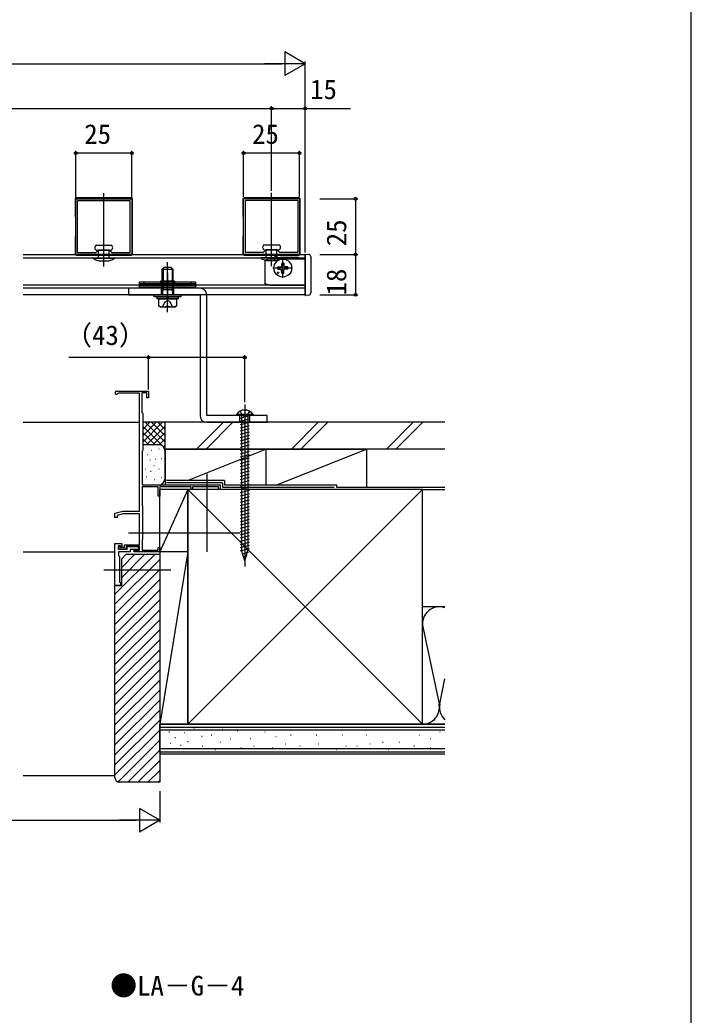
# Model space of a CAD drawing. Units: millimetres, scale not verified. Extents: x -525 to 525, y -783 to 778.
# Drawn here: x 225 to 525, y 54.1 to 499.2 of the extents above; entities that cross this region are included whole.
import ezdxf
from ezdxf.enums import TextEntityAlignment as Align

# ---------------------------------------------------------------- set-up
doc = ezdxf.new("R2010")
doc.units = ezdxf.units.MM
doc.header["$LTSCALE"] = 4
doc.header["$PDMODE"] = 32
doc.header["$PDSIZE"] = 2
for name, color, linetype in [('0-1_USER1', 3, 'Continuous'), ('0-2_YKK_11', 7, 'Continuous'), ('0-3_YKK_11E', 7, 'Continuous'), ('0-4_YKK_12', 2, 'Continuous'), ('0-5_YKK_13', 4, 'Continuous'), ('0-7_YKK_D', 6, 'Continuous'), ('0-8_YKK_ZWAK', 7, 'Continuous'), ('0-9_YSS_K', 3, 'Continuous')]:
    doc.layers.add(name, color=color, linetype=linetype)
doc.styles.add('ＭＳ ゴシック', font='')
doc.styles.get('ＭＳ ゴシック').set_extended_font_data('MS Gothic')

msp = doc.modelspace()

# ---------------------------------------------------------------- linework, layer by layer
at = {"layer": '0-2_YKK_11'}
for points in [[(250.001, 394.216), (250.001, 419.216), (274.999, 419.216), (274.999, 394.216)], [(325.001, 394.325), (325.001, 419.325), (349.999, 419.325), (349.999, 394.325)], [(325.801, 395.125), (325.801, 418.525), (349.199, 418.525), (349.199, 395.125), (341.199, 395.125), (339.999, 396.325), (334.999, 396.325), (333.799, 395.125)], [(250.801, 395.016), (250.801, 418.416), (274.199, 418.416), (274.199, 395.016), (266.199, 395.016), (264.999, 396.216), (259.999, 396.216), (258.799, 395.016)]]:
    msp.add_lwpolyline(points, close=True, dxfattribs=at)
at = {"layer": '0-3_YKK_11E'}
for points in [[(268.2, 333.216), (282.5, 333.216), (282.5, 330.216), (281.7, 330.216), (281.7, 332.416), (279.5, 332.416), (279.5, 323.616), (279.7, 323.416), (279.9, 323.216), (279.9, 306.716), (279.8, 306.543), (279.7, 306.369), (279.7, 291.216), (314.5, 291.216), (314.5, 289.216), (313.8, 289.216), (313.8, 290.316), (302.2, 290.316), (302.2, 289.216), (301.5, 289.216), (301.5, 290.316), (288.4, 290.316), (287.8, 290.662), (287.5, 290.489), (287.5, 286.216), (286.8, 286.216), (286.8, 290.316), (279.6, 290.316), (279.6, 282.162), (279.7, 281.989), (279.8, 281.816), (279.8, 266.816), (279.7, 266.643), (279.6, 266.469), (279.6, 262.016), (286.8, 262.016), (286.8, 263.216), (287.5, 263.216), (287.5, 261.216), (276, 261.216)], [(278.5, 279.416), (278.5, 332.316), (269.066, 332.316), (268.806, 332.166)], [(276, 261.216), (276, 262.016), (278.5, 262.016), (278.5, 263.616), (272.5, 263.616), (272.5, 262.516), (269, 262.516), (269, 263.716), (269.5, 263.716), (269.9, 263.316), (271.7, 263.316), (271.7, 264.416), (278.5, 264.416), (278.5, 278.216), (271.135, 278.216), (268.5, 277.613), (268.5, 276.716), (267.5, 276.716), (267.5, 278.616), (271, 279.416), (278.5, 279.416)]]:
    msp.add_lwpolyline(points, dxfattribs=at)
msp.add_lwpolyline([(267.5, 246.216), (267.5, 265.016), (270.5, 265.016), (270.5, 263.816), (270, 263.816), (269.8, 264.016), (269, 264.016), (269, 262.516), (273, 262.516), (273, 263.616), (278, 263.616), (278, 262.316), (274.3, 262.316), (274.3, 261.216), (269, 261.216), (269, 259.716), (269.5, 259.216), (269.5, 247.716), (270, 247.716), (270, 246.216)], close=True, dxfattribs=at)
msp.add_arc((268.2, 332.516), 0.7, 90.00001, 330, dxfattribs=at)
at = {"layer": '0-4_YKK_12'}
for p, q in [((262.5, 391.716), (262.5, 421.716)), ((337.5, 391.825), (337.5, 421.825)), ((262.5, 388.916), (262.5, 401.016)), ((337.5, 389.025), (337.5, 401.125)), ((226.5, 394.216), (352.5, 394.216)), ((226.5, 392.816), (352.5, 392.816)), ((342.5, 383.816), (342.5, 392.616)), ((346.9, 388.216), (338.1, 388.216)), ((291, 386.116), (291, 376.116)), ((352.5, 380.616), (226.5, 380.616)), ((352.5, 379.216), (226.5, 379.216)), ((270, 247.516), (270, 247.216))]:
    msp.add_line(p, q, dxfattribs=at)
msp.add_lwpolyline([(352.5, 394.216), (352.5, 376.216), (226.5, 376.216)], dxfattribs=at)
at = {"layer": '0-5_YKK_13'}
for p, q in [((249.7, 419.026), (249.7, 411.825)), ((274.701, 419.625), (250.299, 419.625)), ((275.3, 394.624), (275.3, 419.026)), ((324.7, 419.026), (324.7, 411.825)), ((349.701, 419.625), (325.299, 419.625)), ((350.3, 394.624), (350.3, 419.026)), ((249.765, 411.683), (249.7, 411.825)), ((249.792, 411.187), (249.792, 402.463)), ((324.765, 411.683), (324.7, 411.825)), ((324.792, 411.187), (324.792, 402.463)), ((249.765, 401.967), (249.7, 401.825)), ((249.7, 401.825), (249.7, 394.624)), ((324.765, 401.967), (324.7, 401.825)), ((324.7, 401.825), (324.7, 394.624)), ((259.26, 398.516), (265.74, 398.516)), ((259.26, 396.216), (265.74, 396.216)), ((260.1, 392.816), (260.1, 396.216)), ((264.9, 392.816), (264.9, 396.216)), ((334.26, 398.625), (340.74, 398.625)), ((334.26, 396.325), (340.74, 396.325)), ((335.1, 392.925), (335.1, 396.325)), ((339.9, 392.925), (339.9, 396.325)), ((250.299, 394.025), (274.701, 394.025)), ((257.7, 392.816), (257.7, 392.616)), ((257.7, 392.816), (267.3, 392.816)), ((257.7, 392.616), (267.3, 392.616)), ((267.3, 392.816), (267.3, 392.616)), ((325.299, 394.025), (349.701, 394.025)), ((332.7, 392.925), (332.7, 392.725)), ((332.7, 392.925), (342.3, 392.925)), ((332.7, 392.725), (342.3, 392.725)), ((334.5, 391.916), (336.5, 392.416)), ((334.5, 391.916), (334.5, 381.116)), ((336.5, 392.416), (352.5, 392.416)), ((349.5, 392.916), (341.5, 392.916)), ((342.3, 392.925), (342.3, 392.725)), ((349.5, 392.416), (349.5, 392.916)), ((352.5, 394.416), (352.654, 394.416)), ((352.5, 394.416), (354.052, 394.334)), ((352.5, 393.417), (352.5, 394.416)), ((352.5, 377.014), (352.5, 393.417)), ((355, 393.336), (355, 377.096)), ((261.2, 391.416), (263.8, 391.416)), ((289.4, 388.416), (288.5, 387.516)), ((288.5, 387.516), (288.5, 378.516)), ((293.5, 387.516), (288.5, 387.516)), ((288.986, 388.002), (288.986, 378.516)), ((292.6, 388.416), (289.4, 388.416)), ((291, 368.416), (291, 390.916)), ((292.6, 388.416), (293.5, 387.516)), ((293.014, 388.002), (293.014, 378.516)), ((293.5, 378.516), (293.5, 387.516)), ((336.2, 391.525), (338.8, 391.525)), ((340.255, 388.716), (341.363, 388.735)), ((340.255, 387.716), (341.363, 387.696)), ((341.363, 388.735), (341.88, 388.836)), ((341.363, 387.696), (341.88, 387.596)), ((341.981, 389.353), (341.88, 388.836)), ((341.981, 387.079), (341.88, 387.596)), ((342, 390.461), (341.981, 389.353)), ((343, 390.461), (343.019, 389.353)), ((343.019, 389.353), (343.12, 388.836)), ((343.019, 387.079), (343.12, 387.596)), ((343.637, 388.735), (343.12, 388.836)), ((343.637, 387.696), (343.12, 387.596)), ((344.745, 388.716), (343.637, 388.735)), ((344.745, 387.716), (343.637, 387.696)), ((342, 385.971), (341.981, 387.079)), ((343, 385.971), (343.019, 387.079)), ((303.5, 381.116), (278.5, 381.116)), ((278.5, 380.616), (303.5, 380.616)), ((280.5, 380.616), (280.5, 382.116)), ((294.1, 382.316), (287.9, 382.316)), ((288.25, 376.216), (288.25, 379.216)), ((288.5, 382.316), (288.5, 379.616)), ((293.5, 378.516), (288.5, 378.516)), ((288.743, 377.674), (288.5, 378.516)), ((288.986, 378.516), (288.743, 377.674)), ((289, 379.616), (289, 382.316)), ((290.542, 380.616), (290.542, 382.116)), ((291.458, 380.616), (291.458, 382.116)), ((293, 379.616), (293, 382.316)), ((293.257, 377.674), (293.014, 378.516)), ((293.257, 377.674), (293.5, 378.516)), ((293.5, 382.316), (293.5, 379.616)), ((293.75, 376.216), (293.75, 379.216)), ((301.5, 382.116), (301.5, 380.616)), ((336.5, 380.616), (334.5, 381.116)), ((336.5, 380.616), (352.5, 380.616)), ((290.8, 374.416), (286.3, 374.416)), ((287, 374.416), (287, 371.273)), ((287, 374.416), (295, 374.416)), ((288.743, 377.674), (288.743, 376.216)), ((290.8, 374.416), (290.8, 375.416)), ((291.2, 375.416), (291.2, 374.416)), ((293.257, 377.674), (293.257, 376.216)), ((295, 374.416), (295, 371.273)), ((352.5, 376.016), (352.65, 376.016)), ((287.619, 370.916), (287, 371.273)), ((287.619, 370.916), (294.381, 370.916)), ((294.381, 370.916), (295, 371.273)), ((325.5, 327.216), (325.5, 254.716)), ((329.25, 322.216), (321.75, 322.216)), ((323.25, 319.216), (323.25, 322.216)), ((327.5, 322.061), (323.5, 320.989)), ((327.5, 320.611), (323.5, 319.539)), ((324.1, 322.216), (324.1, 262.044)), ((326.9, 322.216), (326.9, 262.044)), ((327.75, 319.216), (327.75, 322.216)), ((329.25, 322.725), (329.25, 322.216)), ((335.5, 319.216), (335.5, 322.216)), ((308.5, 319.216), (335.5, 319.216)), ((327.5, 319.162), (323.5, 318.09)), ((327.5, 317.712), (323.5, 316.641)), ((327.5, 316.263), (323.5, 315.191)), ((327.5, 314.814), (323.5, 313.742)), ((327.5, 313.364), (323.5, 312.292)), ((327.5, 311.915), (323.5, 310.843)), ((327.5, 310.465), (323.5, 309.394)), ((327.5, 309.016), (323.5, 307.944)), ((327.5, 307.567), (323.5, 306.495)), ((327.5, 306.117), (323.5, 305.045)), ((327.5, 304.668), (323.5, 303.596)), ((327.5, 303.219), (323.5, 302.147)), ((327.5, 301.769), (323.5, 300.697)), ((327.5, 300.32), (323.5, 299.248)), ((327.5, 298.87), (323.5, 297.799)), ((308.5, 296.216), (308.5, 261.216)), ((327.5, 297.421), (323.5, 296.349)), ((327.5, 295.972), (323.5, 294.9)), ((327.5, 294.522), (323.5, 293.45)), ((327.5, 293.073), (323.5, 292.001)), ((327.5, 291.623), (323.5, 290.552)), ((327.5, 290.174), (323.5, 289.102)), ((327.5, 288.725), (323.5, 287.653)), ((327.5, 287.275), (323.5, 286.203)), ((327.5, 285.826), (323.5, 284.754)), ((327.5, 284.376), (323.5, 283.305)), ((327.5, 282.927), (323.5, 281.855)), ((327.5, 281.478), (323.5, 280.406)), ((327.5, 280.028), (323.5, 278.957)), ((327.5, 278.579), (323.5, 277.507)), ((327.5, 277.13), (323.5, 276.058)), ((327.5, 275.68), (323.5, 274.608)), ((327.5, 274.231), (323.5, 273.159)), ((327.5, 272.781), (323.5, 271.71)), ((273.5, 269.716), (323.5, 269.716)), ((327.5, 271.332), (323.5, 270.26)), ((327.5, 269.883), (323.5, 268.811)), ((327.5, 268.433), (323.5, 267.361)), ((327.5, 266.984), (323.5, 265.912)), ((327.5, 265.534), (323.5, 264.463)), ((327.5, 264.085), (323.5, 263.013)), ((327.5, 262.636), (323.5, 261.564)), ((325.5, 257.216), (324.1, 262.044)), ((327.1, 261.079), (324.219, 260.307)), ((326.425, 259.449), (324.76, 259.003)), ((325.5, 257.216), (326.9, 262.044)), ((325.75, 257.819), (325.3, 257.698)), ((262.5, 253.216), (292.5, 253.216))]:
    msp.add_line(p, q, dxfattribs=at)
for points in [[(341.5, 392.916), (341.475, 392.91), (341.402, 392.891), (341.282, 392.861), (341.118, 392.82), (340.914, 392.769), (340.676, 392.71), (340.408, 392.643), (340.118, 392.57), (339.813, 392.494), (339.5, 392.416)], [(305.5, 379.216), (273.5, 379.216), (273.5, 376.216), (305.5, 376.216), (305.5, 322.216)], [(287.9, 382.316), (287.9, 382.116), (287.9, 381.116)], [(294.1, 382.316), (294.1, 382.116), (294.1, 381.116)], [(286.3, 374.416), (286.3, 375.416), (290.8, 375.416)], [(291.2, 375.416), (295.7, 375.416), (295.7, 374.416), (291.2, 374.416)], [(335.5, 322.216), (308.5, 322.216), (308.5, 376.216)], [(354.052, 376.097), (352.5, 376.016), (352.5, 377.014)], [(288.8, 370.916), (289.85, 373.069), (291, 373.68)], [(293.2, 370.916), (292.15, 373.069), (291, 373.68)], [(329.25, 322.725), (321.75, 322.725), (321.75, 322.216)], [(323.45, 324.225), (324.355, 322.369), (325.5, 321.761)], [(327.55, 324.225), (326.645, 322.369), (325.5, 321.761)]]:
    msp.add_lwpolyline(points, dxfattribs=at)
for points in [[(278.5, 382.116), (303.5, 382.116), (303.5, 379.616), (278.5, 379.616)], [(285, 375.416), (285, 376.216), (297, 376.216), (297, 375.416)]]:
    msp.add_lwpolyline(points, close=True, dxfattribs=at)
for centre, radius in [((342.5, 388.216), 4), ((340.379, 386.094), 0.3)]:
    msp.add_circle(centre, radius, dxfattribs=at)
for centre, radius, start, end in [((259.75, 397.366), 1.25, 113.09233, 246.90767), ((265.25, 397.366), 1.25, 293.09233, 66.90767), ((334.75, 397.475), 1.25, 113.09233, 246.90767), ((340.25, 397.475), 1.25, 293.09233, 66.90767), ((261.2, 397.12), 5.704, 232.15071, 270), ((263.8, 397.12), 5.704, 270, 307.84929), ((336.2, 397.229), 5.704, 232.15071, 270), ((338.8, 397.229), 5.704, 270, 307.84929), ((354, 393.336), 1, 0, 87), ((342.5, 388.216), 2.3, 167.44414, 192.55586), ((342.5, 388.216), 2.3, 77.44414, 102.55586), ((342.5, 388.216), 2.3, 347.44414, 12.55586), ((342.5, 388.216), 2.3, 257.44414, 282.55586), ((305.5, 376.216), 3, 0, 90), ((354, 377.096), 1, 273, 0), ((289, 376.862), 5.947, 250.34714, 289.65286), ((293, 376.862), 5.947, 250.34714, 289.65286), ((308.5, 322.216), 3, 180, 270), ((325.5, 320.189), 4.527, 34.06671, 145.93329)]:
    msp.add_arc(centre, radius, start, end, dxfattribs=at)
for centre, major_axis, ratio, start_param, end_param in [((250.301, 419.024), (0.426, -0.426), 0.99628, 2.358058, 3.9251274), ((274.699, 419.024), (-0.426, -0.426), 0.99628, 2.358058, 3.9251274), ((325.301, 419.024), (0.426, -0.426), 0.99628, 2.358058, 3.9251274), ((349.699, 419.024), (-0.426, -0.426), 0.99628, 2.358058, 3.9251274), ((249.761, 411.187), (0, -0.5), 0.061163, 1.5707963, 3.0091222), ((324.761, 411.187), (0, -0.5), 0.061163, 1.5707963, 3.0091222), ((249.761, 402.463), (0, -0.5), 0.061163, 0.1324705, 1.5707963), ((324.761, 402.463), (0, -0.5), 0.061163, 0.1324705, 1.5707963), ((250.301, 394.626), (0.426, 0.426), 0.99628, 2.358058, 3.9251274), ((274.699, 394.626), (-0.426, 0.426), 0.99628, 2.358058, 3.9251274), ((325.301, 394.626), (0.426, 0.426), 0.99628, 2.358058, 3.9251274), ((349.699, 394.626), (-0.426, 0.426), 0.99628, 2.358058, 3.9251274)]:
    msp.add_ellipse(centre, major_axis=major_axis, ratio=ratio, start_param=start_param, end_param=end_param, dxfattribs=at)
msp.add_point((339.5, 392.416), dxfattribs=at)
at = {"layer": '0-7_YKK_D'}
for p, q in [((352.5, 479.625), (343.407, 484.875)), ((343.407, 484.875), (343.407, 474.375)), ((33, 479.625), (342, 479.625)), ((352.5, 479.625), (334.313, 479.625)), ((352.5, 479.625), (343.407, 474.375)), ((352.5, 421.216), (352.5, 480.625)), ((37.5, 459.625), (337.5, 459.625)), ((337.5, 422.825), (337.5, 460.625)), ((337.5, 422.825), (337.5, 460.625)), ((352.5, 395.216), (352.5, 460.625)), ((250.001, 419.916), (250.001, 440.625)), ((274.999, 439.625), (250.001, 439.625)), ((274.999, 419.916), (274.999, 440.625)), ((325.001, 420.025), (325.001, 440.625)), ((349.999, 439.625), (325.001, 439.625)), ((349.999, 420.025), (349.999, 440.625)), ((359, 419.216), (376, 419.216)), ((375, 419.216), (375, 394.216)), ((359, 394.216), (376, 394.216)), ((359, 394.216), (376, 394.216)), ((375, 394.216), (375, 376.216)), ((359, 376.216), (376, 376.216)), ((282.5, 333.916), (282.5, 349.216)), ((325.5, 328.216), (325.5, 349.216)), ((287.5, 154.216), (287.5, 140.216)), ((287.5, 141.216), (278.407, 146.466)), ((278.407, 146.466), (278.407, 135.966)), ((98, 141.216), (277, 141.216)), ((287.5, 141.216), (269.313, 141.216)), ((287.5, 141.216), (278.407, 135.966))]:
    msp.add_line(p, q, dxfattribs=at)
for points in [[(337.5, 459.625), (352.5, 459.625), (372.777, 459.625)], [(325.5, 348.216), (282.5, 348.216), (246.882, 348.216)]]:
    msp.add_lwpolyline(points, dxfattribs=at)
for centre in [(337.5, 459.625), (337.5, 459.625), (352.5, 459.625), (250.001, 439.625), (274.999, 439.625), (325.001, 439.625), (349.999, 439.625), (375, 419.216), (375, 394.216), (375, 394.216), (375, 376.216), (282.5, 348.216), (325.5, 348.216)]:
    msp.add_circle(centre, 0.637, dxfattribs=at)
at = {"layer": '0-8_YKK_ZWAK'}
msp.add_lwpolyline([(-525, -782.7), (525, -782.7), (525, 747.3)], dxfattribs=at)
at = {"layer": '0-9_YSS_K'}
for p, q in [((226.5, 319.216), (278.5, 319.216)), ((289.9, 319.216), (279.9, 319.216)), ((279.9, 310.358), (288.758, 319.216)), ((279.9, 313.186), (285.929, 319.216)), ((279.9, 316.015), (283.101, 319.216)), ((279.9, 318.843), (280.273, 319.216)), ((279.9, 317.529), (289.9, 307.529)), ((281.042, 319.216), (289.9, 310.358)), ((281.586, 309.216), (289.9, 317.529)), ((283.871, 319.216), (289.9, 313.186)), ((286.699, 319.216), (289.9, 316.015)), ((289.527, 319.216), (289.9, 318.843)), ((289.9, 306.216), (289.9, 319.216)), ((415, 319.216), (289.9, 319.216)), ((303.942, 307.216), (315.942, 319.216)), ((320.185, 319.216), (308.185, 307.216)), ((346.369, 307.216), (358.369, 319.216)), ((350.611, 307.216), (362.611, 319.216)), ((388.795, 307.216), (400.795, 319.216)), ((393.038, 307.216), (405.038, 319.216)), ((279.9, 314.701), (285.385, 309.216)), ((279.9, 311.873), (282.575, 309.198)), ((284.415, 309.216), (289.9, 314.701)), ((287.225, 309.198), (289.9, 311.873)), ((286.9, 309.216), (279.9, 309.216)), ((287.095, 307.388), (287.295, 307.388)), ((289.105, 308.25), (289.9, 309.044)), ((289.9, 307.216), (289.9, 291.216)), ((289.9, 307.216), (334.9, 307.216)), ((299.9, 293.216), (334.9, 307.216)), ((334.9, 307.216), (334.9, 291.216)), ((334.9, 307.216), (334.9, 291.216)), ((334.9, 307.216), (379.9, 307.216)), ((339.9, 291.216), (379.9, 307.216)), ((379.9, 307.216), (379.9, 290.216)), ((281.901, 304.89), (282.101, 304.89)), ((283.757, 306.72), (283.957, 306.72)), ((285.426, 302.715), (285.626, 302.715)), ((288.096, 303.048), (288.296, 303.048)), ((289.9, 294.216), (289.9, 306.216)), ((281.116, 298.46), (281.316, 298.46)), ((283.089, 302.381), (283.289, 302.381)), ((284.823, 299.922), (285.023, 299.922)), ((287.095, 298.375), (287.295, 298.375)), ((281.42, 294.867), (281.62, 294.867)), ((283.423, 297.374), (283.623, 297.374)), ((288.096, 294.533), (288.296, 294.533)), ((285.092, 293.702), (285.292, 293.702)), ((316.5, 293.216), (290.5, 293.216)), ((315.5, 292.216), (290.5, 292.216)), ((366.5, 291.216), (366.5, 290.216)), ((366.5, 290.216), (415, 290.216)), ((300, 289.216), (287.5, 289.216)), ((287.5, 261.216), (287.5, 289.216)), ((300, 289.216), (287.5, 261.216)), ((334.9, 289.216), (289.9, 289.216)), ((300, 261.216), (300, 289.216)), ((300, 184.216), (405, 289.216)), ((300, 289.216), (405, 184.216)), ((379.9, 289.216), (334.9, 289.216)), ((405, 289.216), (415, 289.216)), ((226.5, 261.216), (267.5, 261.216)), ((267.499, 242.316), (285.4, 260.216)), ((270.499, 254.296), (276.419, 260.216)), ((270.499, 249.806), (280.909, 260.216)), ((300, 261.216), (287.5, 261.216)), ((300, 261.216), (287.5, 184.216)), ((300, 184.216), (300, 261.216)), ((267.499, 237.825), (287.499, 257.825)), ((267.499, 233.335), (287.499, 253.335)), ((267.499, 228.845), (287.499, 248.845)), ((267.499, 224.355), (287.499, 244.355)), ((267.499, 219.865), (287.499, 239.865)), ((415, 236.716), (405, 236.716)), ((267.499, 215.375), (287.499, 235.375)), ((267.499, 210.885), (287.499, 230.885)), ((405.158, 227.684), (412.342, 193.247)), ((267.499, 206.395), (287.499, 226.395)), ((267.499, 201.904), (287.499, 221.904)), ((267.499, 197.414), (287.499, 217.414)), ((267.499, 192.924), (287.499, 212.924)), ((267.499, 188.434), (287.499, 208.434)), ((267.499, 183.944), (287.499, 203.944)), ((412.658, 193.247), (415, 204.474)), ((267.499, 179.454), (287.499, 199.454)), ((267.499, 174.964), (287.499, 194.964)), ((267.499, 170.474), (287.499, 190.474)), ((267.499, 165.983), (287.499, 185.983)), ((415, 184.216), (287.499, 184.216)), ((287.499, 171.716), (287.499, 184.216)), ((415, 182.716), (287.499, 182.716)), ((405, 184.216), (415, 184.216)), ((267.499, 161.493), (287.499, 181.493)), ((287.499, 181.716), (415, 181.716)), ((291.616, 180.768), (291.816, 180.768)), ((294.291, 178.236), (294.491, 178.236)), ((298.493, 180.477), (298.693, 180.477)), ((302.683, 182.386), (302.883, 182.386)), ((306.191, 178.768), (306.391, 178.768)), ((310.539, 179.502), (310.739, 179.502)), ((315.481, 181.996), (315.681, 181.996)), ((322.107, 181.217), (322.307, 181.217)), ((326.198, 181.65), (326.398, 181.65)), ((334.44, 180.826), (334.64, 180.826)), ((339.385, 178.678), (339.585, 178.678)), ((345.978, 179.502), (346.178, 179.502)), ((350.923, 181.65), (351.123, 181.65)), ((357.448, 179.502), (357.648, 179.502)), ((363.217, 181.65), (363.417, 181.65)), ((368.986, 179.502), (369.186, 179.502)), ((373.931, 181.65), (374.131, 181.65)), ((379.7, 179.502), (379.9, 179.502)), ((387.117, 181.65), (387.317, 181.65)), ((396.183, 181.65), (396.383, 181.65)), ((403.601, 179.502), (403.801, 179.502)), ((412.666, 180.826), (412.866, 180.826)), ((268.828, 158.332), (287.499, 177.003)), ((292.331, 175.715), (292.531, 175.715)), ((296.812, 174.875), (297.012, 174.875)), ((299.955, 176.429), (300.155, 176.429)), ((306.418, 174.557), (306.618, 174.557)), ((314.66, 176.205), (314.86, 176.205)), ((318.989, 177.599), (319.189, 177.599)), ((323.726, 173.733), (323.926, 173.733)), ((327.847, 177.853), (328.047, 177.853)), ((329.495, 174.557), (329.695, 174.557)), ((337.736, 173.733), (337.936, 173.733)), ((343.506, 175.381), (343.706, 175.381)), ((350.099, 174.557), (350.299, 174.557)), ((358.272, 175.381), (358.472, 175.381)), ((370.634, 174.557), (370.834, 174.557)), ((375.579, 174.557), (375.779, 174.557)), ((381.348, 175.381), (381.548, 175.381)), ((387.117, 176.205), (387.317, 176.205)), ((394.535, 176.205), (394.735, 176.205)), ((401.128, 174.557), (401.328, 174.557)), ((408.546, 177.853), (408.746, 177.853)), ((408.546, 173.733), (408.746, 173.733)), ((273.202, 158.216), (287.499, 172.513)), ((415, 173.216), (287.499, 173.216)), ((415, 171.716), (287.499, 171.716)), ((415, 170.716), (287.499, 170.716)), ((303.463, 173.311), (303.663, 173.311)), ((312.188, 172.908), (312.388, 172.908)), ((318.799, 173.311), (318.999, 173.311)), ((366.513, 172.908), (366.713, 172.908)), ((389.59, 172.908), (389.79, 172.908)), ((277.692, 158.216), (287.499, 168.023)), ((226.5, 161.216), (267.499, 161.216)), ((282.182, 158.216), (287.499, 163.533)), ((286.673, 158.216), (287.499, 159.043))]:
    msp.add_line(p, q, dxfattribs=at)
for points in [[(415, 307.216), (289.9, 307.216), (289.9, 319.216)], [(315.5, 292.216), (315.5, 290.216), (365.5, 290.216)], [(316.5, 293.216), (316.5, 291.216), (366.5, 291.216)], [(267.499, 160.216), (267.499, 246.216), (270.499, 246.216), (270.499, 258.216), (272.499, 260.216), (287.499, 260.216)], [(287.499, 260.216), (287.499, 158.216), (269.499, 158.216)], [(300, 261.216), (287.5, 261.216), (287.5, 184.216), (300, 184.216)]]:
    msp.add_lwpolyline(points, dxfattribs=at)
msp.add_lwpolyline([(405, 184.216), (405, 289.216), (300, 289.216), (300, 184.216)], close=True, dxfattribs=at)
for centre, radius, start, end in [((286.9, 306.216), 3, 0, 90), ((286.9, 294.216), 3, 270, 0), ((412.5, 229.216), 7.5, 70.52868, 191.78353), ((405, 191.716), 7.5, 270, 11.78353), ((420, 191.716), 7.5, 168.21646, 228.18984), ((269.499, 160.216), 2, 180.00002, 270)]:
    msp.add_arc(centre, radius, start, end, dxfattribs=at)

# ---------------------------------------------------------------- texts
at = {"layer": '0-1_USER1', "style": 'ＭＳ ゴシック'}
msp.add_text('●LA－G－4', height=8.798, dxfattribs=at).set_placement((265.364, 60.186), align=Align.BOTTOM_LEFT)
at = {"layer": '0-7_YKK_D', "style": 'ＭＳ ゴシック'}
for s, p in [('15', (354.709, 461.125)), ('25', (253.773, 441.125)), ('25', (328.773, 441.125)), ('（43）', (245.245, 351.148))]:
    msp.add_text(s, height=8.798, dxfattribs=at).set_placement(p, align=Align.BOTTOM_LEFT)
for s, p in [('25', (373.5, 397.988)), ('18', (373.5, 375.977))]:
    msp.add_text(s, height=8.798, rotation=90, dxfattribs=at).set_placement(p, align=Align.BOTTOM_LEFT)

doc.saveas('drawing.dxf')
